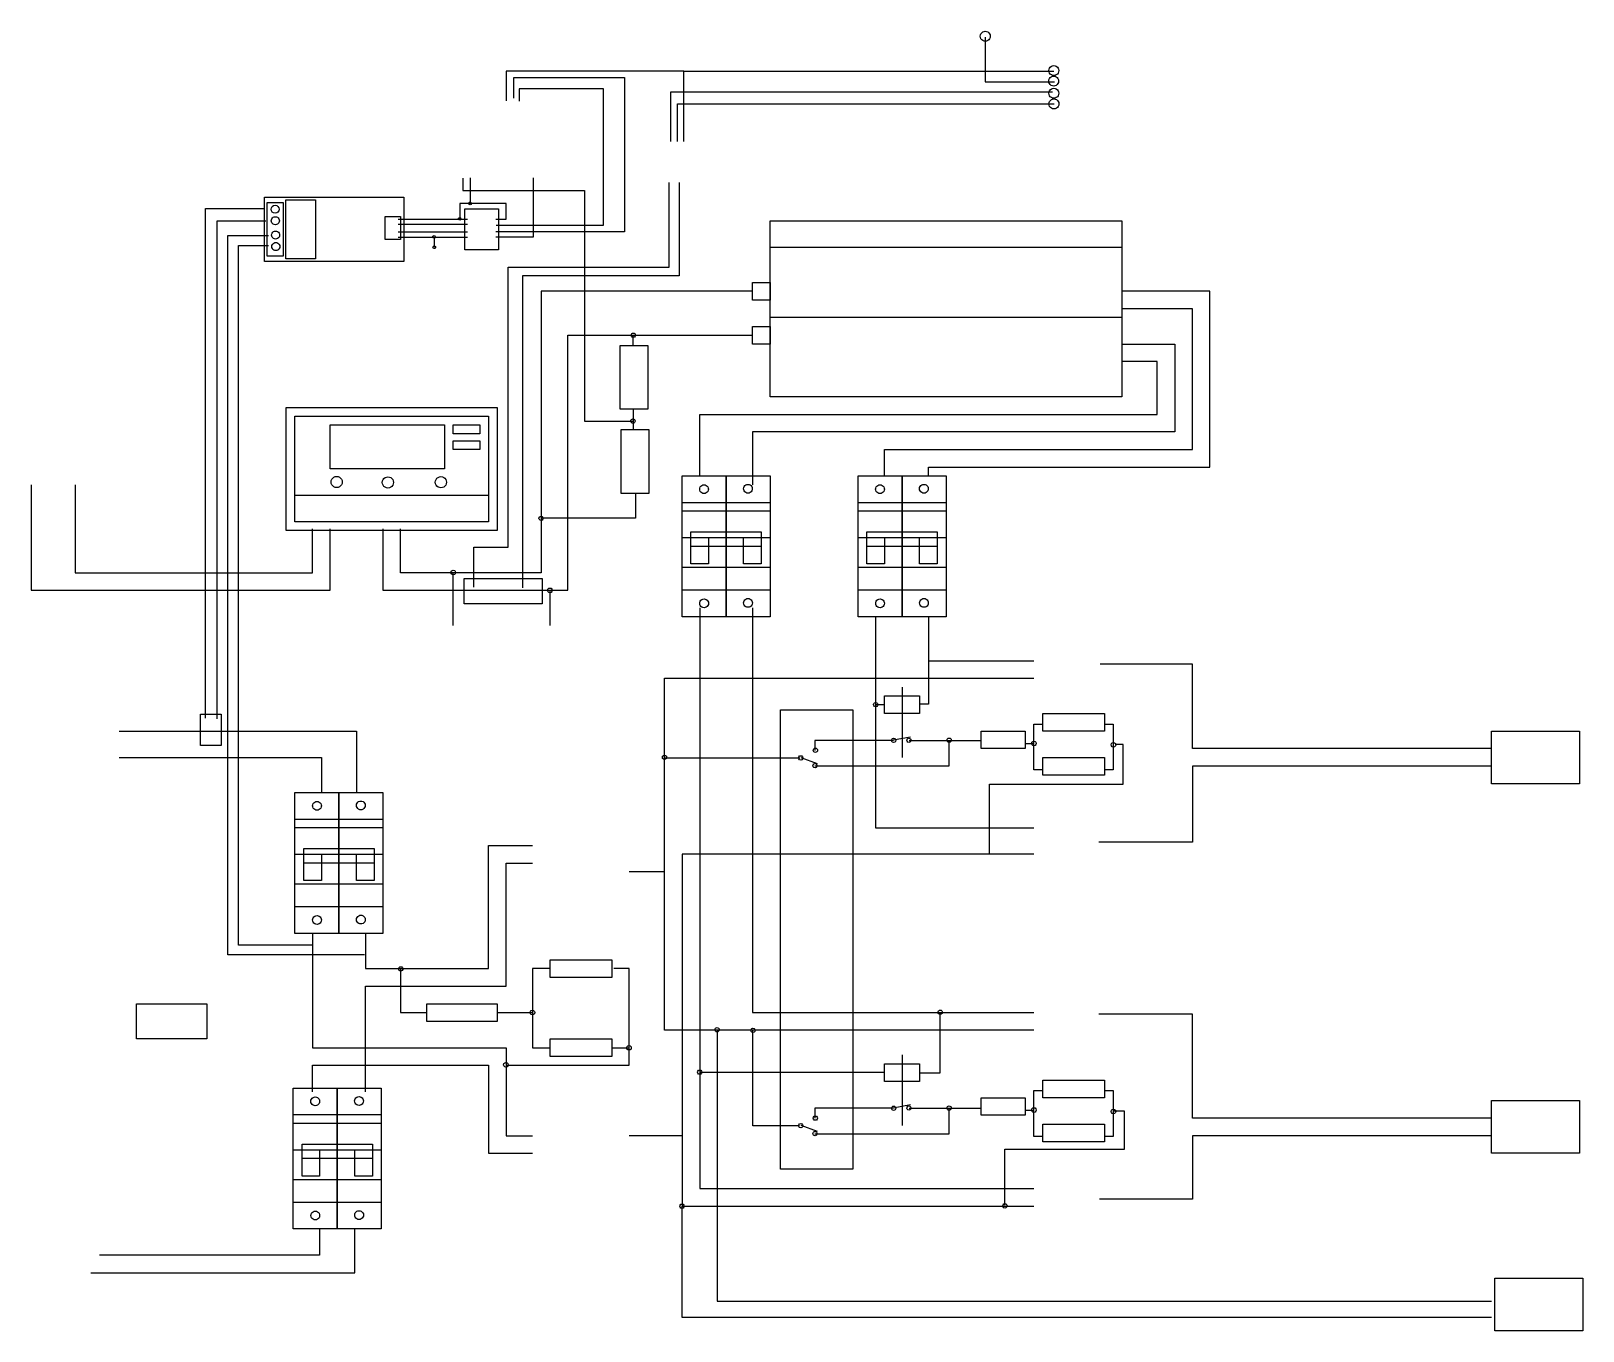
# Model space of a CAD drawing. Extents: x 92 to 753, y 20 to 574.
import ezdxf

# ---------------------------------------------------------------- set-up
doc = ezdxf.new("R2010")
doc.units = 0
doc.layers.add('Layer_1', color=7, linetype='CONTINUOUS')

msp = doc.modelspace()

# ---------------------------------------------------------------- linework, layer by layer
at = {"layer": 'Layer_1', "color": 7}
for points in [[(498.245102, 571.828416), (498.245102, 552.736545), (527.678419, 552.736545)], [(369.706365, 527.346992), (369.706365, 557.376917), (294.068041, 557.376917), (294.068041, 544.687512)], [(369.706365, 557.376917), (527.531244, 557.376917)], [(364.204176, 527.28069), (364.204176, 548.493902), (526.874995, 548.493902)], [(366.988422, 527.28069), (366.988422, 543.455745), (527.545843, 543.455745)], [(275.531247, 511.687502), (275.531247, 506.437512), (327.478819, 506.437512), (327.478819, 408.088998), (348.161698, 408.088998)], [(278.63293, 511.820674), (278.63293, 500.860233)], [(280.283675, 337.289953), (280.283675, 354.393071), (294.898224, 354.393071), (294.898224, 473.812498), (363.558274, 473.812498), (363.558274, 509.812498)], [(367.781244, 509.812498), (367.781244, 470.062488), (300.937493, 470.062488), (300.937493, 337.024772)], [(165.890625, 281.437483), (165.890625, 498.843751), (190.968749, 498.843751)], [(289.593411, 494.28394), (293.977587, 494.28394), (293.977587, 500.860233), (274.248754, 500.860233), (274.248754, 494.28394)], [(170.87417, 281.27126), (170.87417, 493.469575), (191.623334, 493.469575)], [(247.943642, 494.28394), (277.536886, 494.28394)], [(233.624999, 180.562507), (175.448265, 180.562507), (175.448265, 487.238202), (192.683999, 487.238202)], [(211.3125, 184.687483), (179.956071, 184.687483), (179.956071, 482.999981), (192.749998, 482.999981)], [(474.000009, 384.75), (474.000009, 388.499981), (594, 388.499981), (594, 463.5), (556.499991, 463.5)], [(455.249991, 384.75), (455.249991, 396), (586.500009, 396), (586.500009, 455.999981), (556.499991, 455.999981)], [(241.499999, 362.25), (241.499999, 335.999991), (320.250019, 335.999991), (320.250019, 444.749981), (398.999991, 444.749981)], [(348.187493, 440.343751), (348.187493, 444.656239)], [(556.499991, 441), (578.999991, 441), (578.999991, 403.499991), (398.999991, 403.499991), (398.999991, 380.999991)], [(376.499991, 384.75), (376.499991, 410.999981), (571.5, 410.999981), (571.5, 433.499981), (556.499991, 433.499981)], [(348.187493, 413.343751), (348.187493, 404.531263)], [(91.500001, 380.999991), (91.500001, 335.999991), (218.999999, 335.999991), (218.999999, 362.25)], [(312.75, 320.999981), (312.75, 335.999991)], [(376.499991, 328.5), (376.499991, 81), (519.000009, 81)], [(398.999991, 328.5), (398.999991, 155.999991), (519.000009, 155.999991)], [(451.500009, 324.749991), (451.500009, 234.749991), (519.000009, 234.749991)], [(474.000009, 324.749991), (474.000009, 306), (519.000009, 306)], [(474.000009, 306), (474.000009, 287.437493), (470.343742, 287.437493)], [(586.499981, 268.500019), (586.499981, 304.539477), (547.209666, 304.539477)], [(519.000009, 148.5), (361.500009, 148.5), (361.500009, 298.499981), (519.000009, 298.499981)], [(462.750009, 294.75), (462.750009, 264.749981)], [(455.131106, 287.171178), (451.617676, 287.171178)], [(522.749985, 259.5), (518.999976, 259.5), (518.999976, 279.000009), (522.749985, 279.000009)], [(548.999995, 279.000009), (552.749976, 279.000009), (552.749976, 259.5), (548.999995, 259.5)], [(128.999999, 275.999981), (230.249999, 275.999981), (230.249999, 249.75)], [(425.565213, 261.184989), (482.840844, 261.184989), (482.840844, 272.056762)], [(459.174869, 272.040208), (425.631487, 272.040208), (425.631487, 267.747846)], [(459.00102, 272.25428), (466.379178, 273.600652)], [(465.75, 272.039046), (496.500009, 272.039046)], [(128.999999, 264.749981), (215.249998, 264.749981), (215.249998, 249.75)], [(419.561433, 264.800126), (426.603997, 262.220939)], [(500.010293, 223.664145), (500.010293, 253.362643), (557.020772, 253.362643), (557.020772, 270.333184), (553.573616, 270.333184)], [(515.249995, 270.75), (518.999976, 270.75)], [(713.999962, 268.500019), (586.499981, 268.500019)], [(419.156249, 264.515613), (361.499981, 264.515613)], [(586.499981, 261.000028), (586.499981, 228.702274), (546.679332, 228.702274)], [(713.999962, 261.000028), (586.499981, 261.000028)], [(233.999997, 189.749991), (233.999997, 174.749981), (286.500019, 174.749981), (286.500019, 227.25), (305.250009, 227.25)], [(233.999997, 122.249991), (233.999997, 167.249991), (294.000009, 167.249991), (294.000009, 219.749981), (305.250009, 219.749981)], [(519.000009, 223.499991), (369, 223.499991), (369, 73.499981), (519.000009, 73.499981)], [(361.500009, 216), (346.5, 216)], [(211.499997, 189.749991), (211.499997, 140.999981), (294.000009, 140.999981), (294.000009, 103.5), (305.250009, 103.5)], [(248.999998, 174.749981), (248.999998, 155.999991), (260.249998, 155.999991)], [(294.000009, 133.499991), (346.5, 133.499991), (346.5, 174.749981), (339.937512, 174.749981)], [(312.75, 174.749981), (305.250009, 174.749981), (305.250009, 140.999981), (312.75, 140.999981)], [(290.25, 155.999991), (305.250009, 155.999991)], [(470.156258, 130.312488), (479.062517, 130.312488), (479.062517, 155.999991)], [(586.500009, 110.999991), (586.500009, 155.251559), (546.679332, 155.251559)], [(383.981386, 148.483191), (383.981386, 32.945868), (714.018671, 32.945868)], [(419.109392, 107.683597), (399.187502, 107.683597), (399.187502, 148.687483)], [(339.000009, 140.999981), (346.5, 140.999981)], [(211.499997, 122.249991), (211.499997, 133.499991), (286.500019, 133.499991), (286.500019, 95.999981), (305.250009, 95.999981)], [(462.749981, 137.910954), (462.749981, 107.910935)], [(455.109392, 130.406258), (376.575959, 130.406258)], [(522.749985, 103.19999), (518.999976, 103.19999), (518.999976, 122.699999), (522.749985, 122.699999)], [(548.999995, 122.699999), (552.749976, 122.699999), (552.749976, 103.19999), (548.999995, 103.19999)], [(425.565184, 104.345943), (482.840816, 104.345943), (482.840816, 115.217717)], [(459.174841, 115.201162), (425.631458, 115.201162), (425.631458, 110.9088)], [(459.000992, 115.415235), (466.37915, 116.761606)], [(465.749972, 115.2), (496.499981, 115.2)], [(506.639424, 73.845893), (506.639424, 97.710746), (557.551106, 97.710746), (557.551106, 113.88583), (552.778129, 113.88583)], [(515.249995, 114.44999), (518.999976, 114.44999)], [(419.561405, 107.96108), (426.603969, 105.381893)], [(713.999991, 110.999991), (586.500009, 110.999991)], [(369, 103.5), (346.5, 103.5)], [(586.500009, 103.5), (586.500009, 76.497562), (546.944513, 76.497562)], [(713.999991, 103.5), (586.500009, 103.5)], [(368.961506, 73.469339), (368.961506, 26.142265), (714.03857, 26.142265)], [(116.999997, 44.999943), (229.499994, 44.999943), (229.499994, 63.749962)], [(214.499996, 63.749962), (214.499996, 52.499962), (120.749995, 52.499962)]]:
    msp.add_lwpolyline(points, dxfattribs=at)
at = {"layer": 'Layer_1', "color": 1}
for points in [[(500.360757, 572.226165)], [(529.574049, 557.557824)], [(529.518886, 553.101024)], [(529.574049, 547.922665)], [(529.619289, 543.36549)], [(190.978455, 503.586765), (250.415274, 503.586765), (250.415274, 476.154385), (190.978455, 476.154385)], [(192.121489, 501.300709), (198.979584, 501.300709), (198.979584, 478.440404), (192.121489, 478.440404)], [(197.265067, 498.443187)], [(200.122586, 502.443723), (212.695758, 502.443723), (212.695758, 477.297369), (200.122586, 477.297369)], [(276.4408, 498.668145), (290.689398, 498.668145), (290.689398, 481.131408), (276.4408, 481.131408)], [(197.346707, 493.544551)], [(242.463419, 495.380013), (249.039696, 495.380013), (249.039696, 485.51559), (242.463419, 485.51559)], [(406.500001, 493.500008), (556.499993, 493.500008), (556.499993, 418.500011), (406.500001, 418.500011)], [(197.469178, 487.462082)], [(263.836262, 486.65075)], [(197.550819, 482.563446)], [(263.914595, 482.266602)], [(406.500001, 482.249979), (556.499993, 482.249979), (556.499993, 452.250011), (406.500001, 452.250011)], [(398.999993, 467.250026), (406.499993, 467.250026), (406.499993, 459.750027), (398.999993, 459.750027)], [(349.144224, 444.781247)], [(398.999993, 448.500008), (406.499993, 448.500008), (406.499993, 441.000008), (398.999993, 441.000008)], [(348.945346, 408.155329)], [(309.822445, 366.750028)], [(272.442613, 343.598372)], [(452.443078, 287.294287)], [(455.249991, 291.000019), (470.24999, 291.000019), (470.24999, 283.500019), (455.249991, 283.500019)], [(460.103651, 272.062488)], [(466.587535, 272.106567)], [(483.75704, 272.123093)], [(713.999962, 276.000009), (751.499963, 276.000009), (751.499963, 253.500009), (713.999962, 253.500009)], [(362.428508, 264.803414)], [(426.729185, 267.804113)], [(420.477317, 264.578088)], [(426.58099, 261.213024)], [(479.930212, 156.120406)], [(384.850498, 148.688759)], [(400.130628, 148.423606)], [(455.249962, 134.160888), (470.249962, 134.160888), (470.249962, 126.660888), (455.249962, 126.660888)], [(377.401305, 130.587732)], [(460.103594, 115.223301)], [(466.587478, 115.267436)], [(483.756983, 115.283962)], [(713.999991, 118.500009), (751.499992, 118.500009), (751.499992, 96.000009), (713.999991, 96.000009)], [(420.477261, 107.738929)], [(426.729128, 110.964954)], [(426.580933, 104.373836)], [(369.868659, 73.448107)], [(507.5059, 73.588337)], [(715.499943, 42.749972), (752.999941, 42.749972), (752.999941, 20.249972), (715.499943, 20.249972)]]:
    msp.add_lwpolyline(points, close=True, dxfattribs=at)
at = {"layer": 'Layer_1', "color": 3}
for points in [[(297.26572, 545.798126), (297.26572, 554.566507), (344.395701, 554.566507), (344.395701, 488.803691), (289.593411, 488.803691)], [(247.943642, 488.803691), (277.536886, 488.803691)]]:
    msp.add_lwpolyline(points, dxfattribs=at)
at = {"layer": 'Layer_1', "color": 1}
for points in [[(289.82812, 491.718756), (335.566375, 491.718756), (335.566375, 549.819723), (299.624995, 549.819723), (299.624995, 544.5)], [(305.470148, 511.820674), (305.470148, 486.611603), (289.593411, 486.611603)], [(247.943642, 492.091852), (277.536886, 492.091852)], [(247.943642, 486.611603), (277.536886, 486.611603)], [(263.288285, 486.611603), (263.288285, 482.227427)], [(398.999991, 463.5), (309.000019, 463.5), (309.000019, 343.499981), (248.999998, 343.499981), (248.999998, 362.25)], [(110.25, 380.999991), (110.25, 343.499981), (211.499997, 343.499981), (211.499997, 362.25)], [(349.124995, 377.156239), (349.124995, 366.75), (309.182428, 366.75)], [(271.499998, 320.999981), (271.499998, 343.499981)]]:
    msp.add_lwpolyline(points, dxfattribs=at)
at = {"layer": 'Layer_1', "color": 7}
for points in [[(279.180942, 500.938469)], [(274.796769, 494.362233)], [(200.250029, 413.999979), (290.25004, 413.999979), (290.25004, 361.499994), (200.250029, 361.499994)], [(204.000021, 410.249998), (286.500014, 410.249998), (286.500014, 365.24997), (204.000021, 365.24997)], [(219.000036, 406.499988), (267.750035, 406.499988), (267.750035, 387.749974), (219.000036, 387.749974)], [(271.50001, 406.499988), (282.75001, 406.499988), (282.75001, 402.749989), (271.50001, 402.749989)], [(271.50001, 399.750017), (282.75001, 399.750017), (282.75001, 396.000017), (271.50001, 396.000017)], [(368.999986, 384.749977), (387.749978, 384.749977), (387.749978, 324.749979), (368.999986, 324.749979)], [(387.750005, 384.749977), (406.499997, 384.749977), (406.499997, 324.749979), (387.750005, 324.749979)], [(443.999988, 384.749977), (462.74998, 384.749977), (462.74998, 324.749979), (443.999988, 324.749979)], [(462.750007, 384.749977), (481.499999, 384.749977), (481.499999, 324.749979), (462.750007, 324.749979)], [(224.156275, 382.17184)], [(246.000015, 381.984357)], [(268.593765, 382.078127)], [(380.249981, 379.124963)], [(398.944101, 379.295269)], [(455.249983, 379.124963)], [(473.944103, 379.295269)], [(204.000021, 376.499998), (286.500019, 376.499998), (286.500019, 365.249998), (204.000021, 365.249998)], [(368.999986, 373.499977), (406.499984, 373.499977), (406.499984, 335.999993), (368.999986, 335.999993)], [(368.999986, 373.499977), (406.499984, 373.499977), (406.499984, 369.749978), (368.999986, 369.749978)], [(443.999988, 373.499977), (481.499986, 373.499977), (481.499986, 335.999993), (443.999988, 335.999993)], [(443.999988, 373.499977), (481.499986, 373.499977), (481.499986, 369.749978), (443.999988, 369.749978)], [(368.999986, 358.499996), (406.499984, 358.499996), (406.499984, 345.749965), (368.999986, 345.749965)], [(372.749967, 360.886513), (402.749983, 360.886513), (402.749983, 354.750049), (372.749967, 354.750049)], [(372.749995, 358.499996), (380.249995, 358.499996), (380.249995, 347.250004), (372.749995, 347.250004)], [(395.249995, 358.499996), (402.749995, 358.499996), (402.749995, 347.250004), (395.249995, 347.250004)], [(443.999988, 358.499996), (481.499986, 358.499996), (481.499986, 345.749965), (443.999988, 345.749965)], [(447.749969, 360.886513), (477.749985, 360.886513), (477.749985, 354.750049), (447.749969, 354.750049)], [(447.749997, 358.499996), (455.249997, 358.499996), (455.249997, 347.250004), (447.749997, 347.250004)], [(470.249997, 358.499996), (477.749997, 358.499996), (477.749997, 347.250004), (470.249997, 347.250004)], [(276.065189, 341.01411), (309.375006, 341.01411), (309.375006, 330.187526), (276.065189, 330.187526)], [(313.645832, 335.994406)], [(380.269512, 330.467221)], [(398.963603, 330.637499)], [(455.269514, 330.467221)], [(473.963605, 330.637499)], [(163.780061, 283.239213), (172.530507, 283.239213), (172.530507, 269.848378), (163.780061, 269.848378)], [(522.749968, 283.499984), (548.999969, 283.499984), (548.999969, 275.999985), (522.749968, 275.999985)], [(496.499971, 276.000041), (515.24998, 276.000041), (515.24998, 268.500029), (496.499971, 268.500029)], [(519.942693, 270.744416)], [(522.749985, 264.749999), (548.999986, 264.749999), (548.999986, 257.249999), (522.749985, 257.249999)], [(553.845934, 270.159118)], [(204.000001, 249.749974), (222.749993, 249.749974), (222.749993, 189.749976), (204.000001, 189.749976)], [(222.75002, 249.749974), (241.500012, 249.749974), (241.500012, 189.749976), (222.75002, 189.749976)], [(204.000001, 238.499974), (241.499999, 238.499974), (241.499999, 200.999991), (204.000001, 200.999991)], [(204.000001, 238.499974), (241.499999, 238.499974), (241.499999, 234.749975), (204.000001, 234.749975)], [(215.249996, 244.12496)], [(233.944116, 244.295266)], [(207.749982, 225.88651), (237.749998, 225.88651), (237.749998, 219.750046), (207.749982, 219.750046)], [(204.000001, 223.499993), (241.499999, 223.499993), (241.499999, 210.749962), (204.000001, 210.749962)], [(207.75001, 223.499993), (215.25001, 223.499993), (215.25001, 212.250001), (207.75001, 212.250001)], [(230.25001, 223.499993), (237.75001, 223.499993), (237.75001, 212.250001), (230.25001, 212.250001)], [(215.269527, 195.467219)], [(233.963618, 195.637496)], [(250.00641, 174.635603)], [(312.75, 178.500019), (339.000001, 178.500019), (339.000001, 171.000019), (312.75, 171.000019)], [(136.500004, 159.750014), (166.500003, 159.750014), (166.500003, 144.749985), (136.500004, 144.749985)], [(260.250001, 159.750028), (290.25, 159.750028), (290.25, 152.250017), (260.250001, 152.250017)], [(306.204037, 155.961383)], [(312.75, 144.750019), (339.000001, 144.750019), (339.000001, 137.250019), (312.75, 137.250019)], [(347.364963, 140.901591)], [(294.894481, 133.711455)], [(522.749968, 127.199974), (548.999969, 127.199974), (548.999969, 119.699974), (522.749968, 119.699974)], [(203.249976, 123.749943), (221.999969, 123.749943), (221.999969, 63.749945), (203.249976, 63.749945)], [(221.999995, 123.749943), (240.749988, 123.749943), (240.749988, 63.749945), (221.999995, 63.749945)], [(496.499971, 119.700031), (515.24998, 119.700031), (515.24998, 112.200019), (496.499971, 112.200019)], [(203.249976, 112.499943), (240.749974, 112.499943), (240.749974, 74.999959), (203.249976, 74.999959)], [(203.249976, 112.499943), (240.749974, 112.499943), (240.749974, 108.749943), (203.249976, 108.749943)], [(214.499972, 118.124929)], [(233.194091, 118.295235)], [(519.942693, 114.444405)], [(553.845934, 113.859108)], [(522.749985, 108.449989), (548.999986, 108.449989), (548.999986, 100.949989), (522.749985, 100.949989)], [(206.999957, 99.886479), (236.999974, 99.886479), (236.999974, 93.750015), (206.999957, 93.750015)], [(203.249976, 97.499962), (240.749974, 97.499962), (240.749974, 84.749931), (203.249976, 84.749931)], [(206.999986, 97.499962), (214.499986, 97.499962), (214.499986, 86.24997), (206.999986, 86.24997)], [(229.499986, 97.499962), (236.999986, 97.499962), (236.999986, 86.24997), (229.499986, 86.24997)], [(214.519502, 69.467187)], [(233.213594, 69.637465)]]:
    msp.add_lwpolyline(points, close=True, dxfattribs=at)
at = {"layer": 'Layer_1', "color": 3}
for points in [[(342.562479, 440.437493), (354.374978, 440.437493), (354.374978, 413.249994), (342.562479, 413.249994)], [(343.031244, 404.531263), (354.843743, 404.531263), (354.843743, 377.343764), (343.031244, 377.343764)], [(410.999953, 285.000009), (441.749954, 285.000009), (441.749954, 89.250004), (410.999953, 89.250004)]]:
    msp.add_lwpolyline(points, close=True, dxfattribs=at)
at = {"layer": 'Layer_1', "color": 1}
for points in [[(496.129504, 572.226165), (496.129504, 572.982006), (496.53274, 573.680431), (497.187317, 574.058352)], [(497.187317, 570.393979), (496.53274, 570.771899), (496.129504, 571.470325), (496.129504, 572.226165)], [(497.187317, 574.058352), (497.841895, 574.436272), (498.648367, 574.436272), (499.302944, 574.058352)], [(499.302944, 570.393979), (498.648367, 570.016059), (497.841895, 570.016059), (497.187317, 570.393979)], [(499.302944, 574.058352), (499.957521, 573.680431), (500.360757, 572.982006), (500.360757, 572.226165)], [(500.360757, 572.226165), (500.360757, 571.470325), (499.957521, 570.771899), (499.302944, 570.393979)], [(525.342796, 557.557824), (525.342796, 558.313664), (525.746032, 559.01209), (526.400609, 559.39001)], [(526.400609, 555.725637), (525.746032, 556.103558), (525.342796, 556.801983), (525.342796, 557.557824)], [(526.400609, 559.39001), (527.055186, 559.76793), (527.861658, 559.76793), (528.516235, 559.39001)], [(528.516235, 555.725637), (527.861658, 555.347717), (527.055186, 555.347717), (526.400609, 555.725637)], [(528.516235, 559.39001), (529.170812, 559.01209), (529.574049, 558.313664), (529.574049, 557.557824)], [(529.574049, 557.557824), (529.574049, 556.801983), (529.170812, 556.103558), (528.516235, 555.725637)], [(525.287633, 553.101024), (525.287633, 553.856864), (525.69087, 554.55529), (526.345447, 554.93321)], [(526.345447, 551.268837), (525.69087, 551.646758), (525.287633, 552.345183), (525.287633, 553.101024)], [(525.342796, 547.922665), (525.342796, 548.678505), (525.746032, 549.376931), (526.400609, 549.754851)], [(526.345447, 554.93321), (527.000024, 555.31113), (527.806496, 555.31113), (528.461073, 554.93321)], [(528.461073, 551.268837), (527.806496, 550.890917), (527.000024, 550.890917), (526.345447, 551.268837)], [(526.400609, 549.754851), (527.055186, 550.132771), (527.861658, 550.132771), (528.516235, 549.754851)], [(528.461073, 554.93321), (529.11565, 554.55529), (529.518886, 553.856864), (529.518886, 553.101024)], [(529.518886, 553.101024), (529.518886, 552.345183), (529.11565, 551.646758), (528.461073, 551.268837)], [(528.516235, 549.754851), (529.170812, 549.376931), (529.574049, 548.678505), (529.574049, 547.922665)], [(526.400609, 546.090478), (525.746032, 546.468399), (525.342796, 547.166824), (525.342796, 547.922665)], [(525.388037, 543.36549), (525.388037, 544.12133), (525.791273, 544.819756), (526.44585, 545.197676)], [(526.44585, 541.533304), (525.791273, 541.911224), (525.388037, 542.609649), (525.388037, 543.36549)], [(528.516235, 546.090478), (527.861658, 545.712558), (527.055186, 545.712558), (526.400609, 546.090478)], [(526.44585, 545.197676), (527.100427, 545.575596), (527.906899, 545.575596), (528.561476, 545.197676)], [(529.574049, 547.922665), (529.574049, 547.166824), (529.170812, 546.468399), (528.516235, 546.090478)], [(528.561476, 545.197676), (529.216053, 544.819756), (529.619289, 544.12133), (529.619289, 543.36549)], [(529.619289, 543.36549), (529.619289, 542.609649), (529.216053, 541.911224), (528.561476, 541.533304)], [(528.561476, 541.533304), (527.906899, 541.155383), (527.100427, 541.155383), (526.44585, 541.533304)], [(193.836019, 498.443187), (193.836019, 499.390093), (194.603638, 500.157711), (195.550543, 500.157711)], [(195.550543, 496.728664), (194.603638, 496.728664), (193.836019, 497.496282), (193.836019, 498.443187)], [(195.550543, 500.157711), (196.497448, 500.157711), (197.265067, 499.390093), (197.265067, 498.443187)], [(197.265067, 498.443187), (197.265067, 497.496282), (196.497448, 496.728664), (195.550543, 496.728664)], [(193.91766, 493.544551), (193.91766, 494.157092), (194.244446, 494.723102), (194.774922, 495.029372)], [(194.774922, 492.05973), (194.244446, 492.366), (193.91766, 492.932011), (193.91766, 493.544551)], [(194.774922, 495.029372), (195.305397, 495.335642), (195.95897, 495.335642), (196.489446, 495.029372)], [(196.489446, 492.05973), (195.95897, 491.75346), (195.305397, 491.75346), (194.774922, 492.05973)], [(196.489446, 495.029372), (197.019921, 494.723102), (197.346707, 494.157092), (197.346707, 493.544551)], [(197.346707, 493.544551), (197.346707, 492.932011), (197.019921, 492.366), (196.489446, 492.05973)], [(194.040131, 487.462082), (194.040131, 488.074622), (194.366917, 488.640633), (194.897393, 488.946903)], [(194.897393, 485.977261), (194.366917, 486.283531), (194.040131, 486.849542), (194.040131, 487.462082)], [(194.121771, 482.563446), (194.121771, 483.175986), (194.448558, 483.741997), (194.979033, 484.048267)], [(194.897393, 488.946903), (195.427868, 489.253173), (196.081441, 489.253173), (196.611916, 488.946903)], [(196.611916, 485.977261), (196.081441, 485.670991), (195.427868, 485.670991), (194.897393, 485.977261)], [(194.979033, 484.048267), (195.509509, 484.354537), (196.163082, 484.354537), (196.693557, 484.048267)], [(196.611916, 488.946903), (197.142392, 488.640633), (197.469178, 488.074622), (197.469178, 487.462082)], [(197.469178, 487.462082), (197.469178, 486.849542), (197.142392, 486.283531), (196.611916, 485.977261)], [(196.693557, 484.048267), (197.224032, 483.741997), (197.550819, 483.175986), (197.550819, 482.563446)], [(262.740216, 486.65075), (262.740216, 486.846539), (262.844669, 487.027457), (263.014228, 487.125351)], [(263.288239, 486.102727), (262.985575, 486.102727), (262.740216, 486.348085), (262.740216, 486.65075)], [(263.014228, 487.125351), (263.183787, 487.223246), (263.392692, 487.223246), (263.562251, 487.125351)], [(263.836262, 486.65075), (263.836262, 486.348085), (263.590904, 486.102727), (263.288239, 486.102727)], [(263.562251, 487.125351), (263.73181, 487.027457), (263.836262, 486.846539), (263.836262, 486.65075)], [(194.979033, 481.078625), (194.448558, 481.384895), (194.121771, 481.950905), (194.121771, 482.563446)], [(196.693557, 481.078625), (196.163082, 480.772354), (195.509509, 480.772354), (194.979033, 481.078625)], [(197.550819, 482.563446), (197.550819, 481.950905), (197.224032, 481.384895), (196.693557, 481.078625)], [(262.818549, 482.266602), (262.818549, 482.462391), (262.923002, 482.643309), (263.09256, 482.741203)], [(263.09256, 481.792), (262.923002, 481.889895), (262.818549, 482.070812), (262.818549, 482.266602)], [(263.09256, 482.741203), (263.262119, 482.839098), (263.471025, 482.839098), (263.640583, 482.741203)], [(263.640583, 481.792), (263.471025, 481.694105), (263.262119, 481.694105), (263.09256, 481.792)], [(263.640583, 482.741203), (263.810142, 482.643309), (263.914595, 482.462391), (263.914595, 482.266602)], [(263.914595, 482.266602), (263.914595, 482.070812), (263.810142, 481.889895), (263.640583, 481.792)], [(347.311776, 444.781247), (347.311776, 445.287264), (347.721983, 445.697471), (348.228, 445.697471)], [(347.769888, 443.987774), (347.486407, 444.151441), (347.311776, 444.453912), (347.311776, 444.781247)], [(348.686112, 443.987774), (348.402631, 443.824106), (348.053369, 443.824106), (347.769888, 443.987774)], [(348.228, 445.697471), (348.734017, 445.697471), (349.144224, 445.287264), (349.144224, 444.781247)], [(349.144224, 444.781247), (349.144224, 444.453912), (348.969593, 444.151441), (348.686112, 443.987774)], [(347.112897, 408.155329), (347.112897, 408.661346), (347.523105, 409.071553), (348.029121, 409.071553)], [(348.029121, 407.239105), (347.523105, 407.239105), (347.112897, 407.649312), (347.112897, 408.155329)], [(348.029121, 409.071553), (348.535138, 409.071553), (348.945345, 408.661346), (348.945346, 408.155329)], [(348.945346, 408.155329), (348.945345, 407.649312), (348.535138, 407.239105), (348.029121, 407.239105)], [(307.989996, 366.750028), (307.989996, 367.077364), (308.164628, 367.379834), (308.448108, 367.543502)], [(308.448108, 365.956555), (308.164628, 366.120223), (307.989996, 366.422693), (307.989996, 366.750028)], [(308.448108, 367.543502), (308.731589, 367.70717), (309.080852, 367.70717), (309.364333, 367.543502)], [(309.364333, 365.956555), (309.080852, 365.792887), (308.731589, 365.792887), (308.448108, 365.956555)], [(309.364333, 367.543502), (309.647813, 367.379834), (309.822445, 367.077364), (309.822445, 366.750028)], [(309.822445, 366.750028), (309.822445, 366.422693), (309.647813, 366.120223), (309.364333, 365.956555)], [(270.450426, 343.598372), (270.450426, 343.954242), (270.64028, 344.283079), (270.948473, 344.461014)], [(270.948473, 344.461014), (271.256665, 344.638949), (271.636374, 344.638949), (271.944567, 344.461014)], [(271.944567, 344.461014), (272.252759, 344.283079), (272.442613, 343.954242), (272.442613, 343.598372)], [(270.948473, 342.735729), (270.64028, 342.913664), (270.450426, 343.242502), (270.450426, 343.598372)], [(271.944567, 342.735729), (271.636374, 342.557794), (271.256665, 342.557794), (270.948473, 342.735729)], [(272.442613, 343.598372), (272.442613, 343.242502), (272.252759, 342.913664), (271.944567, 342.735729)], [(450.610629, 287.294287), (450.610629, 287.621622), (450.785261, 287.924092), (451.068741, 288.08776)], [(451.068741, 286.500813), (450.785261, 286.664481), (450.610629, 286.966951), (450.610629, 287.294287)], [(451.068741, 288.08776), (451.352222, 288.251428), (451.701485, 288.251428), (451.984966, 288.08776)], [(451.984966, 286.500813), (451.701485, 286.337145), (451.352222, 286.337145), (451.068741, 286.500813)], [(451.984966, 288.08776), (452.268447, 287.924092), (452.443078, 287.621622), (452.443078, 287.294287)], [(452.443078, 287.294287), (452.443078, 286.966951), (452.268447, 286.664481), (451.984966, 286.500813)], [(458.271202, 272.062488), (458.271202, 272.389824), (458.445834, 272.692294), (458.729315, 272.855962)], [(458.729315, 271.269015), (458.445834, 271.432682), (458.271202, 271.735153), (458.271202, 272.062488)], [(458.729315, 272.855962), (459.012795, 273.019629), (459.362058, 273.019629), (459.645539, 272.855962)], [(459.645539, 271.269015), (459.362058, 271.105347), (459.012795, 271.105347), (458.729315, 271.269015)], [(459.645539, 272.855962), (459.92902, 272.692294), (460.103651, 272.389824), (460.103651, 272.062488)], [(460.103651, 272.062488), (460.103651, 271.735153), (459.92902, 271.432682), (459.645539, 271.269015)], [(464.755086, 272.106567), (464.755086, 272.433902), (464.929717, 272.736373), (465.213198, 272.90004)], [(465.213198, 271.313093), (464.929717, 271.476761), (464.755086, 271.779232), (464.755086, 272.106567)], [(465.213198, 272.90004), (465.496679, 273.063708), (465.845942, 273.063708), (466.129422, 272.90004)], [(466.129422, 271.313093), (465.845942, 271.149426), (465.496679, 271.149426), (465.213198, 271.313093)], [(466.129422, 272.90004), (466.412903, 272.736373), (466.587535, 272.433902), (466.587535, 272.106567)], [(466.587535, 272.106567), (466.587535, 271.779232), (466.412903, 271.476761), (466.129422, 271.313093)], [(481.924591, 272.123093), (481.924591, 272.450428), (482.099223, 272.752899), (482.382704, 272.916566)], [(482.382704, 271.329619), (482.099223, 271.493287), (481.924591, 271.795757), (481.924591, 272.123093)], [(482.382704, 272.916566), (482.666184, 273.080234), (483.015447, 273.080234), (483.298928, 272.916566)], [(483.298928, 271.329619), (483.015447, 271.165952), (482.666184, 271.165952), (482.382704, 271.329619)], [(483.298928, 272.916566), (483.582409, 272.752899), (483.75704, 272.450428), (483.75704, 272.123093)], [(483.75704, 272.123093), (483.75704, 271.795757), (483.582409, 271.493287), (483.298928, 271.329619)], [(360.596059, 264.803414), (360.596059, 265.13075), (360.77069, 265.43322), (361.054171, 265.596888)], [(361.054171, 264.009941), (360.77069, 264.173608), (360.596059, 264.476079), (360.596059, 264.803414)], [(361.054171, 265.596888), (361.337652, 265.760555), (361.686915, 265.760555), (361.970396, 265.596888)], [(361.970396, 265.596888), (362.253876, 265.43322), (362.428508, 265.13075), (362.428508, 264.803414)], [(362.428508, 264.803414), (362.428508, 264.476079), (362.253876, 264.173608), (361.970396, 264.009941)], [(418.644869, 264.578088), (418.644869, 264.905424), (418.8195, 265.207894), (419.102981, 265.371562)], [(419.102981, 265.371562), (419.386462, 265.535229), (419.735724, 265.535229), (420.019205, 265.371562)], [(420.019205, 265.371562), (420.302686, 265.207894), (420.477317, 264.905424), (420.477317, 264.578088)], [(424.896736, 267.804113), (424.896736, 268.31013), (425.306944, 268.720338), (425.812961, 268.720338)], [(425.812961, 266.887889), (425.306944, 266.887889), (424.896736, 267.298097), (424.896736, 267.804113)], [(425.812961, 268.720338), (426.318977, 268.720338), (426.729185, 268.31013), (426.729185, 267.804113)], [(426.729185, 267.804113), (426.729185, 267.298097), (426.318977, 266.887889), (425.812961, 266.887889)], [(361.970396, 264.009941), (361.686915, 263.846273), (361.337652, 263.846273), (361.054171, 264.009941)], [(419.102981, 263.784615), (418.8195, 263.948282), (418.644869, 264.250753), (418.644869, 264.578088)], [(420.019205, 263.784615), (419.735724, 263.620947), (419.386462, 263.620947), (419.102981, 263.784615)], [(420.477317, 264.578088), (420.477317, 264.250753), (420.302686, 263.948282), (420.019205, 263.784615)], [(424.748541, 261.213024), (424.748541, 261.540359), (424.923172, 261.842829), (425.206653, 262.006497)], [(425.206653, 260.41955), (424.923172, 260.583218), (424.748541, 260.885688), (424.748541, 261.213024)], [(425.206653, 262.006497), (425.490134, 262.170165), (425.839397, 262.170165), (426.122878, 262.006497)], [(426.122878, 260.41955), (425.839397, 260.255882), (425.490134, 260.255882), (425.206653, 260.41955)], [(426.122878, 262.006497), (426.406358, 261.842829), (426.58099, 261.540359), (426.58099, 261.213024)], [(426.58099, 261.213024), (426.58099, 260.885688), (426.406358, 260.583218), (426.122878, 260.41955)], [(478.097763, 156.120406), (478.097763, 156.626423), (478.507971, 157.03663), (479.013987, 157.03663)], [(478.555875, 155.326933), (478.272394, 155.4906), (478.097763, 155.793071), (478.097763, 156.120406)], [(479.4721, 155.326933), (479.188619, 155.163265), (478.839356, 155.163265), (478.555875, 155.326933)], [(479.013987, 157.03663), (479.520004, 157.03663), (479.930212, 156.626423), (479.930212, 156.120406)], [(479.930212, 156.120406), (479.930212, 155.793071), (479.75558, 155.4906), (479.4721, 155.326933)], [(383.01805, 148.688759), (383.01805, 149.194776), (383.428257, 149.604983), (383.934274, 149.604983)], [(383.934274, 147.772535), (383.428257, 147.772535), (383.01805, 148.182742), (383.01805, 148.688759)], [(383.934274, 149.604983), (384.440291, 149.604983), (384.850498, 149.194776), (384.850498, 148.688759)], [(384.850498, 148.688759), (384.850498, 148.182742), (384.440291, 147.772535), (383.934274, 147.772535)], [(398.298179, 148.423606), (398.298179, 148.750942), (398.47281, 149.053412), (398.756291, 149.21708)], [(398.756291, 147.630133), (398.47281, 147.7938), (398.298179, 148.096271), (398.298179, 148.423606)], [(398.756291, 149.21708), (399.039772, 149.380748), (399.389035, 149.380748), (399.672515, 149.21708)], [(399.672515, 147.630133), (399.389035, 147.466465), (399.039772, 147.466465), (398.756291, 147.630133)], [(399.672515, 149.21708), (399.955996, 149.053412), (400.130628, 148.750942), (400.130628, 148.423606)], [(400.130628, 148.423606), (400.130628, 148.096271), (399.955996, 147.7938), (399.672515, 147.630133)], [(375.568856, 130.587732), (375.568856, 130.915068), (375.743487, 131.217538), (376.026968, 131.381206)], [(376.026968, 129.794259), (375.743487, 129.957926), (375.568856, 130.260397), (375.568856, 130.587732)], [(376.026968, 131.381206), (376.310449, 131.544874), (376.659712, 131.544874), (376.943192, 131.381206)], [(376.943192, 129.794259), (376.659712, 129.630591), (376.310449, 129.630591), (376.026968, 129.794259)], [(376.943192, 131.381206), (377.226673, 131.217538), (377.401305, 130.915068), (377.401305, 130.587732)], [(377.401305, 130.587732), (377.401305, 130.260397), (377.226673, 129.957926), (376.943192, 129.794259)], [(458.271146, 115.223301), (458.271146, 115.729317), (458.681353, 116.139525), (459.18737, 116.139525)], [(459.18737, 114.307077), (458.681353, 114.307077), (458.271146, 114.717284), (458.271146, 115.223301)], [(459.18737, 116.139525), (459.693387, 116.139525), (460.103594, 115.729317), (460.103594, 115.223301)], [(460.103594, 115.223301), (460.103594, 114.717284), (459.693387, 114.307077), (459.18737, 114.307077)], [(464.755029, 115.267436), (464.755029, 115.594772), (464.929661, 115.897242), (465.213141, 116.06091)], [(465.213141, 114.473963), (464.929661, 114.63763), (464.755029, 114.940101), (464.755029, 115.267436)], [(465.213141, 116.06091), (465.496622, 116.224578), (465.845885, 116.224578), (466.129366, 116.06091)], [(466.129366, 114.473963), (465.845885, 114.310295), (465.496622, 114.310295), (465.213141, 114.473963)], [(466.129366, 116.06091), (466.412847, 115.897242), (466.587478, 115.594772), (466.587478, 115.267436)], [(466.587478, 115.267436), (466.587478, 114.940101), (466.412847, 114.63763), (466.129366, 114.473963)], [(481.924535, 115.283962), (481.924535, 115.789979), (482.334742, 116.200186), (482.840759, 116.200186)], [(482.840759, 114.367738), (482.334742, 114.367738), (481.924535, 114.777946), (481.924535, 115.283962)], [(482.840759, 116.200186), (483.346776, 116.200186), (483.756983, 115.789979), (483.756983, 115.283962)], [(483.756983, 115.283962), (483.756983, 114.777946), (483.346776, 114.367738), (482.840759, 114.367738)], [(418.644812, 107.738929), (418.644812, 108.066265), (418.819443, 108.368735), (419.102924, 108.532403)], [(419.102924, 106.945456), (418.819443, 107.109123), (418.644812, 107.411594), (418.644812, 107.738929)], [(419.102924, 108.532403), (419.386405, 108.69607), (419.735668, 108.69607), (420.019148, 108.532403)], [(420.019148, 106.945456), (419.735668, 106.781788), (419.386405, 106.781788), (419.102924, 106.945456)], [(420.019148, 108.532403), (420.302629, 108.368735), (420.477261, 108.066265), (420.477261, 107.738929)], [(420.477261, 107.738929), (420.477261, 107.411594), (420.302629, 107.109123), (420.019148, 106.945456)], [(424.89668, 110.964954), (424.89668, 111.29229), (425.071311, 111.59476), (425.354792, 111.758428)], [(425.354792, 110.171481), (425.071311, 110.335148), (424.89668, 110.637619), (424.89668, 110.964954)], [(425.354792, 111.758428), (425.638273, 111.922096), (425.987535, 111.922096), (426.271016, 111.758428)], [(426.271016, 110.171481), (425.987535, 110.007813), (425.638273, 110.007813), (425.354792, 110.171481)], [(426.271016, 111.758428), (426.554497, 111.59476), (426.729128, 111.29229), (426.729128, 110.964954)], [(426.729128, 110.964954), (426.729128, 110.637619), (426.554497, 110.335148), (426.271016, 110.171481)], [(424.748484, 104.373836), (424.748484, 104.879853), (425.158692, 105.29006), (425.664709, 105.29006)], [(425.664709, 103.457612), (425.158692, 103.457612), (424.748484, 103.86782), (424.748484, 104.373836)], [(425.664709, 105.29006), (426.170725, 105.29006), (426.580933, 104.879853), (426.580933, 104.373836)], [(426.580933, 104.373836), (426.580933, 103.86782), (426.170725, 103.457612), (425.664709, 103.457612)], [(368.03621, 73.448107), (368.03621, 73.775443), (368.210842, 74.077913), (368.494322, 74.241581)], [(368.494322, 72.654634), (368.210842, 72.818301), (368.03621, 73.120772), (368.03621, 73.448107)], [(368.494322, 74.241581), (368.777803, 74.405248), (369.127066, 74.405248), (369.410547, 74.241581)], [(369.410547, 74.241581), (369.694028, 74.077913), (369.868659, 73.775443), (369.868659, 73.448107)], [(369.868659, 73.448107), (369.868659, 73.120772), (369.694028, 72.818301), (369.410547, 72.654634)], [(505.673451, 73.588337), (505.673451, 73.915672), (505.848083, 74.218143), (506.131563, 74.381811)], [(506.131563, 72.794863), (505.848083, 72.958531), (505.673451, 73.261002), (505.673451, 73.588337)], [(506.131563, 74.381811), (506.415044, 74.545478), (506.764307, 74.545478), (507.047788, 74.381811)], [(507.047788, 72.794863), (506.764307, 72.631196), (506.415044, 72.631196), (506.131563, 72.794863)], [(507.047788, 74.381811), (507.331269, 74.218143), (507.5059, 73.915672), (507.5059, 73.588337)], [(507.5059, 73.588337), (507.5059, 73.261002), (507.331269, 72.958531), (507.047788, 72.794863)], [(369.410547, 72.654634), (369.127066, 72.490966), (368.777803, 72.490966), (368.494322, 72.654634)]]:
    msp.add_open_spline(points, degree=3, dxfattribs=at)
at = {"layer": 'Layer_1', "color": 7}
for points in [[(278.084896, 500.938469), (278.084896, 501.134259), (278.189349, 501.315176), (278.358908, 501.413071)], [(278.632919, 500.390446), (278.330254, 500.390446), (278.084896, 500.635805), (278.084896, 500.938469)], [(278.358908, 501.413071), (278.528466, 501.510966), (278.737372, 501.510966), (278.906931, 501.413071)], [(279.180942, 500.938469), (279.180942, 500.635805), (278.935584, 500.390446), (278.632919, 500.390446)], [(278.906931, 501.413071), (279.076489, 501.315176), (279.180942, 501.134259), (279.180942, 500.938469)], [(273.700722, 494.362233), (273.700722, 494.558023), (273.805175, 494.73894), (273.974734, 494.836835)], [(273.974734, 493.887631), (273.805175, 493.985526), (273.700722, 494.166443), (273.700722, 494.362233)], [(273.974734, 494.836835), (274.144293, 494.93473), (274.353198, 494.93473), (274.522757, 494.836835)], [(274.522757, 493.887631), (274.353198, 493.789736), (274.144293, 493.789736), (273.974734, 493.887631)], [(274.522757, 494.836835), (274.692316, 494.73894), (274.796769, 494.558023), (274.796769, 494.362233)], [(274.796769, 494.362233), (274.796769, 494.166443), (274.692316, 493.985526), (274.522757, 493.887631)], [(219.375025, 382.17184), (219.375025, 383.025928), (219.830676, 383.815138), (220.570338, 384.242182)], [(220.570338, 384.242182), (221.309999, 384.669226), (222.221301, 384.669226), (222.960962, 384.242182)], [(222.960962, 384.242182), (223.700624, 383.815138), (224.156275, 383.025928), (224.156275, 382.17184)], [(241.218765, 381.984357), (241.218765, 382.838445), (241.674415, 383.627655), (242.414077, 384.054699)], [(242.414077, 384.054699), (243.153739, 384.481743), (244.06504, 384.481743), (244.804702, 384.054699)], [(244.804702, 384.054699), (245.544364, 383.627655), (246.000015, 382.838445), (246.000015, 381.984357)], [(263.812515, 382.078127), (263.812515, 382.932215), (264.268166, 383.721425), (265.007828, 384.148469)], [(265.007828, 384.148469), (265.74749, 384.575513), (266.658791, 384.575513), (267.398453, 384.148469)], [(267.398453, 384.148469), (268.138114, 383.721425), (268.593765, 382.932215), (268.593765, 382.078127)], [(220.570338, 380.101499), (219.830676, 380.528543), (219.375025, 381.317752), (219.375025, 382.17184)], [(222.960962, 380.101499), (222.221301, 379.674455), (221.309999, 379.674455), (220.570338, 380.101499)], [(224.156275, 382.17184), (224.156275, 381.317752), (223.700624, 380.528543), (222.960962, 380.101499)], [(242.414077, 379.914015), (241.674415, 380.341059), (241.218765, 381.130269), (241.218765, 381.984357)], [(244.804702, 379.914015), (244.06504, 379.486971), (243.153739, 379.486971), (242.414077, 379.914015)], [(246.000015, 381.984357), (246.000015, 381.130269), (245.544364, 380.341059), (244.804702, 379.914015)], [(265.007828, 380.007785), (264.268166, 380.434829), (263.812515, 381.224039), (263.812515, 382.078127)], [(267.398453, 380.007785), (266.658791, 379.580741), (265.74749, 379.580741), (265.007828, 380.007785)], [(268.593765, 382.078127), (268.593765, 381.224039), (268.138114, 380.434829), (267.398453, 380.007785)], [(376.499981, 379.124963), (376.499981, 379.794836), (376.857354, 380.413824), (377.437481, 380.748761)], [(377.437481, 377.501166), (376.857354, 377.836102), (376.499981, 378.45509), (376.499981, 379.124963)], [(377.437481, 380.748761), (378.017608, 381.083697), (378.732354, 381.083697), (379.312481, 380.748761)], [(379.312481, 377.501166), (378.732354, 377.166229), (378.017608, 377.166229), (377.437481, 377.501166)], [(379.312481, 380.748761), (379.892608, 380.413824), (380.249981, 379.794836), (380.249981, 379.124963)], [(380.249981, 379.124963), (380.249981, 378.45509), (379.892608, 377.836102), (379.312481, 377.501166)], [(395.194101, 379.295269), (395.194101, 379.965142), (395.551474, 380.58413), (396.131601, 380.919066)], [(396.131601, 377.671471), (395.551474, 378.006408), (395.194101, 378.625396), (395.194101, 379.295269)], [(396.131601, 380.919066), (396.711728, 381.254003), (397.426474, 381.254003), (398.006601, 380.919066)], [(398.006601, 377.671471), (397.426474, 377.336535), (396.711728, 377.336535), (396.131601, 377.671471)], [(398.006601, 380.919066), (398.586728, 380.58413), (398.944101, 379.965142), (398.944101, 379.295269)], [(398.944101, 379.295269), (398.944101, 378.625396), (398.586728, 378.006408), (398.006601, 377.671471)], [(451.499983, 379.124963), (451.499983, 379.794836), (451.857356, 380.413824), (452.437483, 380.748761)], [(452.437483, 377.501166), (451.857356, 377.836102), (451.499983, 378.45509), (451.499983, 379.124963)], [(452.437483, 380.748761), (453.01761, 381.083697), (453.732356, 381.083697), (454.312483, 380.748761)], [(454.312483, 377.501166), (453.732356, 377.166229), (453.01761, 377.166229), (452.437483, 377.501166)], [(454.312483, 380.748761), (454.89261, 380.413824), (455.249983, 379.794836), (455.249983, 379.124963)], [(455.249983, 379.124963), (455.249983, 378.45509), (454.89261, 377.836102), (454.312483, 377.501166)], [(470.194103, 379.295269), (470.194103, 379.965142), (470.551476, 380.58413), (471.131603, 380.919066)], [(471.131603, 377.671471), (470.551476, 378.006408), (470.194103, 378.625396), (470.194103, 379.295269)], [(471.131603, 380.919066), (471.71173, 381.254003), (472.426476, 381.254003), (473.006603, 380.919066)], [(473.006603, 377.671471), (472.426476, 377.336535), (471.71173, 377.336535), (471.131603, 377.671471)], [(473.006603, 380.919066), (473.58673, 380.58413), (473.944103, 379.965142), (473.944103, 379.295269)], [(473.944103, 379.295269), (473.944103, 378.625396), (473.58673, 378.006408), (473.006603, 377.671471)], [(311.653645, 335.994406), (311.653645, 336.350276), (311.843499, 336.679114), (312.151692, 336.857049)], [(312.151692, 335.131764), (311.843499, 335.309699), (311.653645, 335.638536), (311.653645, 335.994406)], [(312.151692, 336.857049), (312.459884, 337.034984), (312.839593, 337.034984), (313.147785, 336.857049)], [(313.147785, 335.131764), (312.839593, 334.953829), (312.459884, 334.953829), (312.151692, 335.131764)], [(313.147785, 336.857049), (313.455978, 336.679114), (313.645832, 336.350276), (313.645832, 335.994406)], [(313.645832, 335.994406), (313.645832, 335.638536), (313.455978, 335.309699), (313.147785, 335.131764)], [(376.519512, 330.467221), (376.519512, 331.137094), (376.876885, 331.756083), (377.457012, 332.091019)], [(377.457012, 332.091019), (378.037139, 332.425955), (378.751885, 332.425955), (379.332012, 332.091019)], [(379.332012, 332.091019), (379.912139, 331.756083), (380.269512, 331.137094), (380.269512, 330.467221)], [(395.213603, 330.637499), (395.213603, 331.307372), (395.570976, 331.92636), (396.151103, 332.261296)], [(396.151103, 332.261296), (396.73123, 332.596233), (397.445976, 332.596233), (398.026103, 332.261296)], [(398.026103, 332.261296), (398.60623, 331.92636), (398.963603, 331.307372), (398.963603, 330.637499)], [(451.519514, 330.467221), (451.519514, 331.137094), (451.876887, 331.756083), (452.457014, 332.091019)], [(452.457014, 332.091019), (453.037141, 332.425955), (453.751887, 332.425955), (454.332014, 332.091019)], [(454.332014, 332.091019), (454.912141, 331.756083), (455.269514, 331.137094), (455.269514, 330.467221)], [(470.213605, 330.637499), (470.213605, 331.307372), (470.570978, 331.92636), (471.151105, 332.261296)], [(471.151105, 332.261296), (471.731232, 332.596233), (472.445978, 332.596233), (473.026105, 332.261296)], [(473.026105, 332.261296), (473.606232, 331.92636), (473.963605, 331.307372), (473.963605, 330.637499)], [(377.457012, 328.843424), (376.876885, 329.17836), (376.519512, 329.797348), (376.519512, 330.467221)], [(379.332012, 328.843424), (378.751885, 328.508487), (378.037139, 328.508487), (377.457012, 328.843424)], [(380.269512, 330.467221), (380.269512, 329.797348), (379.912139, 329.17836), (379.332012, 328.843424)], [(396.151103, 329.013701), (395.570976, 329.348637), (395.213603, 329.967626), (395.213603, 330.637499)], [(398.026103, 329.013701), (397.445976, 328.678765), (396.73123, 328.678765), (396.151103, 329.013701)], [(398.963603, 330.637499), (398.963603, 329.967626), (398.60623, 329.348637), (398.026103, 329.013701)], [(452.457014, 328.843424), (451.876887, 329.17836), (451.519514, 329.797348), (451.519514, 330.467221)], [(454.332014, 328.843424), (453.751887, 328.508487), (453.037141, 328.508487), (452.457014, 328.843424)], [(455.269514, 330.467221), (455.269514, 329.797348), (454.912141, 329.17836), (454.332014, 328.843424)], [(471.151105, 329.013701), (470.570978, 329.348637), (470.213605, 329.967626), (470.213605, 330.637499)], [(473.026105, 329.013701), (472.445978, 328.678765), (471.731232, 328.678765), (471.151105, 329.013701)], [(473.963605, 330.637499), (473.963605, 329.967626), (473.606232, 329.348637), (473.026105, 329.013701)], [(517.950506, 270.744416), (517.950506, 271.100286), (518.14036, 271.429123), (518.448553, 271.607058)], [(518.448553, 271.607058), (518.756745, 271.784993), (519.136454, 271.784993), (519.444646, 271.607058)], [(519.444646, 271.607058), (519.752839, 271.429123), (519.942693, 271.100286), (519.942693, 270.744416)], [(518.448553, 269.881773), (518.14036, 270.059708), (517.950506, 270.388546), (517.950506, 270.744416)], [(519.444646, 269.881773), (519.136454, 269.703838), (518.756745, 269.703838), (518.448553, 269.881773)], [(519.942693, 270.744416), (519.942693, 270.388546), (519.752839, 270.059708), (519.444646, 269.881773)], [(551.853747, 270.159118), (551.853747, 270.514988), (552.043601, 270.843825), (552.351793, 271.02176)], [(552.351793, 269.296476), (552.043601, 269.474411), (551.853747, 269.803248), (551.853747, 270.159118)], [(552.351793, 271.02176), (552.659986, 271.199695), (553.039695, 271.199695), (553.347887, 271.02176)], [(553.347887, 269.296476), (553.039695, 269.118541), (552.659986, 269.118541), (552.351793, 269.296476)], [(553.347887, 271.02176), (553.65608, 270.843825), (553.845934, 270.514988), (553.845934, 270.159118)], [(553.845934, 270.159118), (553.845934, 269.803248), (553.65608, 269.474411), (553.347887, 269.296476)], [(211.499996, 244.12496), (211.499996, 244.794833), (211.857369, 245.413821), (212.437496, 245.748758)], [(212.437496, 245.748758), (213.017623, 246.083694), (213.732369, 246.083694), (214.312496, 245.748758)], [(214.312496, 245.748758), (214.892623, 245.413821), (215.249996, 244.794833), (215.249996, 244.12496)], [(230.194116, 244.295266), (230.194116, 244.965139), (230.551489, 245.584127), (231.131616, 245.919063)], [(231.131616, 245.919063), (231.711743, 246.254), (232.426489, 246.254), (233.006616, 245.919063)], [(233.006616, 245.919063), (233.586743, 245.584127), (233.944116, 244.965139), (233.944116, 244.295266)], [(212.437496, 242.501163), (211.857369, 242.836099), (211.499996, 243.455087), (211.499996, 244.12496)], [(214.312496, 242.501163), (213.732369, 242.166226), (213.017623, 242.166226), (212.437496, 242.501163)], [(215.249996, 244.12496), (215.249996, 243.455087), (214.892623, 242.836099), (214.312496, 242.501163)], [(231.131616, 242.671468), (230.551489, 243.006405), (230.194116, 243.625393), (230.194116, 244.295266)], [(233.006616, 242.671468), (232.426489, 242.336532), (231.711743, 242.336532), (231.131616, 242.671468)], [(233.944116, 244.295266), (233.944116, 243.625393), (233.586743, 243.006405), (233.006616, 242.671468)], [(211.519527, 195.467219), (211.519527, 196.137092), (211.8769, 196.75608), (212.457027, 197.091016)], [(212.457027, 193.843421), (211.8769, 194.178357), (211.519527, 194.797346), (211.519527, 195.467219)], [(212.457027, 197.091016), (213.037154, 197.425953), (213.7519, 197.425953), (214.332027, 197.091016)], [(214.332027, 193.843421), (213.7519, 193.508485), (213.037154, 193.508485), (212.457027, 193.843421)], [(214.332027, 197.091016), (214.912154, 196.75608), (215.269527, 196.137092), (215.269527, 195.467219)], [(215.269527, 195.467219), (215.269527, 194.797346), (214.912154, 194.178357), (214.332027, 193.843421)], [(230.213618, 195.637496), (230.213618, 196.307369), (230.570991, 196.926357), (231.151118, 197.261293)], [(231.151118, 194.013698), (230.570991, 194.348635), (230.213618, 194.967623), (230.213618, 195.637496)], [(231.151118, 197.261293), (231.731245, 197.59623), (232.445991, 197.59623), (233.026118, 197.261293)], [(233.026118, 194.013698), (232.445991, 193.678762), (231.731245, 193.678762), (231.151118, 194.013698)], [(233.026118, 197.261293), (233.606245, 196.926357), (233.963618, 196.307369), (233.963618, 195.637496)], [(233.963618, 195.637496), (233.963618, 194.967623), (233.606245, 194.348635), (233.026118, 194.013698)], [(248.178286, 174.635603), (248.178286, 174.962166), (248.352505, 175.263923), (248.635317, 175.427204)], [(249.092348, 173.721541), (248.587525, 173.721541), (248.178286, 174.13078), (248.178286, 174.635603)], [(248.635317, 175.427204), (248.918129, 175.590486), (249.266567, 175.590486), (249.549379, 175.427204)], [(250.00641, 174.635603), (250.00641, 174.13078), (249.597171, 173.721541), (249.092348, 173.721541)], [(249.549379, 175.427204), (249.832191, 175.263923), (250.00641, 174.962166), (250.00641, 174.635603)], [(304.21185, 155.961383), (304.21185, 156.317253), (304.401704, 156.64609), (304.709896, 156.824025)], [(304.709896, 155.09874), (304.401704, 155.276675), (304.21185, 155.605513), (304.21185, 155.961383)], [(304.709896, 156.824025), (305.018089, 157.00196), (305.397798, 157.00196), (305.70599, 156.824025)], [(305.70599, 155.09874), (305.397798, 154.920805), (305.018089, 154.920805), (304.709896, 155.09874)], [(305.70599, 156.824025), (306.014183, 156.64609), (306.204037, 156.317253), (306.204037, 155.961383)], [(306.204037, 155.961383), (306.204037, 155.605513), (306.014183, 155.276675), (305.70599, 155.09874)], [(345.372776, 140.901591), (345.372776, 141.257461), (345.56263, 141.586298), (345.870822, 141.764233)], [(345.870822, 140.038948), (345.56263, 140.216883), (345.372776, 140.545721), (345.372776, 140.901591)], [(345.870822, 141.764233), (346.179015, 141.942168), (346.558724, 141.942168), (346.866916, 141.764233)], [(346.866916, 140.038948), (346.558724, 139.861013), (346.179015, 139.861013), (345.870822, 140.038948)], [(346.866916, 141.764233), (347.175109, 141.586298), (347.364963, 141.257461), (347.364963, 140.901591)], [(347.364963, 140.901591), (347.364963, 140.545721), (347.175109, 140.216883), (346.866916, 140.038948)], [(292.902294, 133.711455), (292.902294, 134.067325), (293.092148, 134.396163), (293.400341, 134.574098)], [(293.400341, 132.848813), (293.092148, 133.026748), (292.902294, 133.355585), (292.902294, 133.711455)], [(293.400341, 134.574098), (293.708533, 134.752033), (294.088242, 134.752033), (294.396434, 134.574098)], [(294.396434, 132.848813), (294.088242, 132.670878), (293.708533, 132.670878), (293.400341, 132.848813)], [(294.396434, 134.574098), (294.704627, 134.396163), (294.894481, 134.067325), (294.894481, 133.711455)], [(294.894481, 133.711455), (294.894481, 133.355585), (294.704627, 133.026748), (294.396434, 132.848813)], [(210.749972, 118.124929), (210.749972, 118.794802), (211.107345, 119.41379), (211.687472, 119.748727)], [(211.687472, 119.748727), (212.267599, 120.083663), (212.982345, 120.083663), (213.562472, 119.748727)], [(213.562472, 119.748727), (214.142599, 119.41379), (214.499972, 118.794802), (214.499972, 118.124929)], [(229.444091, 118.295235), (229.444091, 118.965108), (229.801464, 119.584096), (230.381591, 119.919032)], [(230.381591, 119.919032), (230.961718, 120.253969), (231.676464, 120.253969), (232.256591, 119.919032)], [(232.256591, 119.919032), (232.836718, 119.584096), (233.194091, 118.965108), (233.194091, 118.295235)], [(211.687472, 116.501132), (211.107345, 116.836068), (210.749972, 117.455056), (210.749972, 118.124929)], [(213.562472, 116.501132), (212.982345, 116.166195), (212.267599, 116.166195), (211.687472, 116.501132)], [(214.499972, 118.124929), (214.499972, 117.455056), (214.142599, 116.836068), (213.562472, 116.501132)], [(230.381591, 116.671437), (229.801464, 117.006374), (229.444091, 117.625362), (229.444091, 118.295235)], [(232.256591, 116.671437), (231.676464, 116.336501), (230.961718, 116.336501), (230.381591, 116.671437)], [(233.194091, 118.295235), (233.194091, 117.625362), (232.836718, 117.006374), (232.256591, 116.671437)], [(517.950506, 114.444405), (517.950506, 114.800275), (518.14036, 115.129113), (518.448553, 115.307048)], [(518.448553, 113.581763), (518.14036, 113.759698), (517.950506, 114.088535), (517.950506, 114.444405)], [(518.448553, 115.307048), (518.756745, 115.484983), (519.136454, 115.484983), (519.444646, 115.307048)], [(519.444646, 113.581763), (519.136454, 113.403828), (518.756745, 113.403828), (518.448553, 113.581763)], [(519.444646, 115.307048), (519.752839, 115.129113), (519.942693, 114.800275), (519.942693, 114.444405)], [(519.942693, 114.444405), (519.942693, 114.088535), (519.752839, 113.759698), (519.444646, 113.581763)], [(551.853747, 113.859108), (551.853747, 114.214978), (552.043601, 114.543815), (552.351793, 114.72175)], [(552.351793, 112.996465), (552.043601, 113.1744), (551.853747, 113.503238), (551.853747, 113.859108)], [(552.351793, 114.72175), (552.659986, 114.899685), (553.039695, 114.899685), (553.347887, 114.72175)], [(553.347887, 112.996465), (553.039695, 112.81853), (552.659986, 112.81853), (552.351793, 112.996465)], [(553.347887, 114.72175), (553.65608, 114.543815), (553.845934, 114.214978), (553.845934, 113.859108)], [(553.845934, 113.859108), (553.845934, 113.503238), (553.65608, 113.1744), (553.347887, 112.996465)], [(210.769502, 69.467187), (210.769502, 70.13706), (211.126875, 70.756048), (211.707002, 71.090985)], [(211.707002, 67.84339), (211.126875, 68.178326), (210.769502, 68.797314), (210.769502, 69.467187)], [(211.707002, 71.090985), (212.287129, 71.425921), (213.001875, 71.425921), (213.582002, 71.090985)], [(213.582002, 67.84339), (213.001875, 67.508453), (212.287129, 67.508453), (211.707002, 67.84339)], [(213.582002, 71.090985), (214.162129, 70.756048), (214.519502, 70.13706), (214.519502, 69.467187)], [(214.519502, 69.467187), (214.519502, 68.797314), (214.162129, 68.178326), (213.582002, 67.84339)], [(229.463594, 69.637465), (229.463594, 70.307338), (229.820967, 70.926326), (230.401094, 71.261262)], [(230.401094, 68.013667), (229.820967, 68.348603), (229.463594, 68.967592), (229.463594, 69.637465)], [(230.401094, 71.261262), (230.981221, 71.596199), (231.695967, 71.596199), (232.276094, 71.261262)], [(232.276094, 68.013667), (231.695967, 67.678731), (230.981221, 67.678731), (230.401094, 68.013667)], [(232.276094, 71.261262), (232.856221, 70.926326), (233.213594, 70.307338), (233.213594, 69.637465)], [(233.213594, 69.637465), (233.213594, 68.967592), (232.856221, 68.348603), (232.276094, 68.013667)]]:
    msp.add_open_spline(points, degree=3, dxfattribs=at)

doc.saveas('drawing.dxf')
